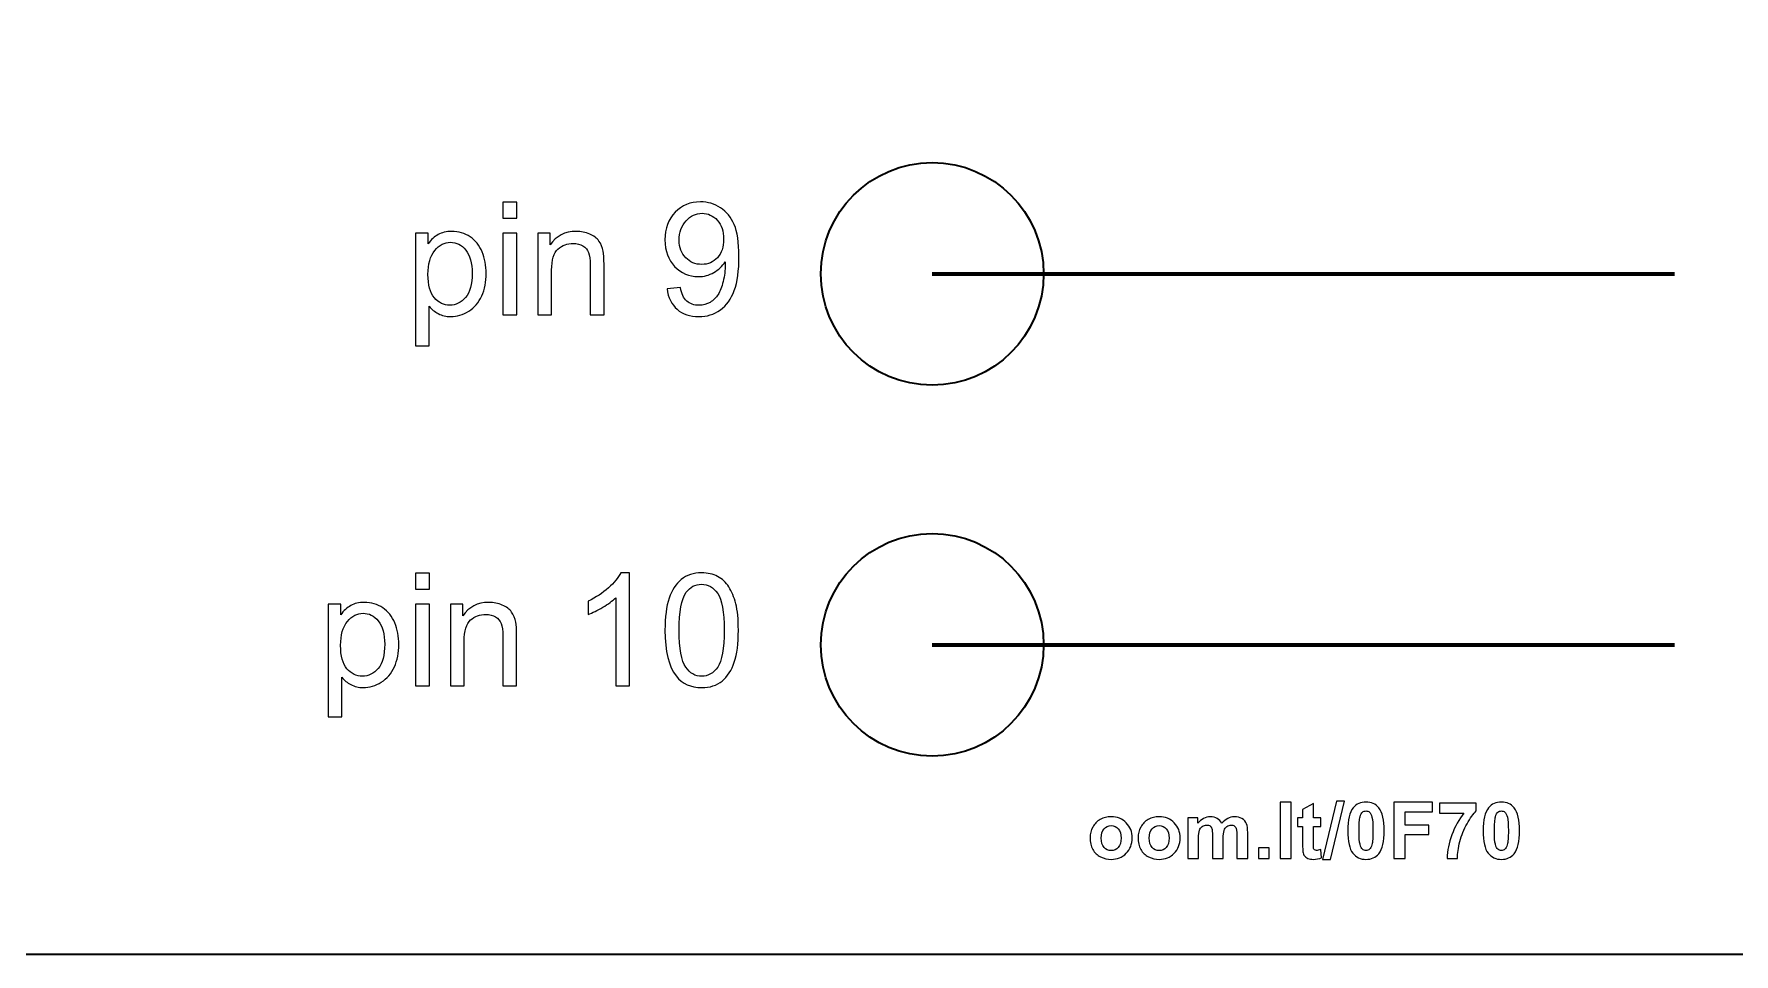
# Model space of a CAD drawing. Header units: centimetres. Extents: x -14.5 to -6.5, y -17.52 to -12.18.
# Drawn here: x -12.21 to -9.92, y -17.517 to -16.277 of the extents above; entities that cross this region are included whole.
import ezdxf

# ---------------------------------------------------------------- set-up
doc = ezdxf.new("R2010")
doc.units = ezdxf.units.CM
doc.header["$MEASUREMENT"] = 0
doc.layers.add('Layer 1', color=7, linetype='Continuous')

msp = doc.modelspace()

# ---------------------------------------------------------------- linework, layer by layer
at = {"layer": 'Layer 1', "color": 7, "lineweight": 35}
msp.add_lwpolyline([(-14.5, -17.51667), (-6.5, -17.51667), (-6.5, -12.18333), (-14.5, -12.18333), (-14.5, -17.51667)], close=True, dxfattribs=at)
at = {"layer": 'Layer 1', "color": 250, "lineweight": 35}
for centre in [(-11, -16.6), (-11, -17.1)]:
    msp.add_ellipse(centre, major_axis=(0, 0.15), ratio=1, dxfattribs=at)
at = {"layer": 'Layer 1', "color": 250}
for points, knots in [([(-11.57831, -16.52495), (-11.57831, -16.52495), (-11.57831, -16.50354), (-11.57831, -16.50354), (-11.57831, -16.50354), (-11.57831, -16.50354), (-11.55968, -16.50354), (-11.55968, -16.50354), (-11.55968, -16.50354), (-11.55968, -16.50354), (-11.55968, -16.52495), (-11.55968, -16.52495), (-11.55968, -16.52495), (-11.55968, -16.52495), (-11.57831, -16.52495), (-11.57831, -16.52495)], [0, 0, 0, 0, 0.25, 0.25, 0.25, 0.25, 0.5, 0.5, 0.5, 0.5, 0.75, 0.75, 0.75, 0.75, 1, 1, 1, 1]), ([(-11.35722, -16.62003), (-11.35722, -16.62003), (-11.33933, -16.61837), (-11.33933, -16.61837), (-11.33933, -16.61837), (-11.33782, -16.62677), (-11.33492, -16.63287), (-11.33065, -16.63668), (-11.33065, -16.63668), (-11.32639, -16.64045), (-11.32092, -16.64236), (-11.31421, -16.64236), (-11.31421, -16.64236), (-11.3085, -16.64236), (-11.30349, -16.64105), (-11.29919, -16.63841), (-11.29919, -16.63841), (-11.29488, -16.6358), (-11.29135, -16.63231), (-11.2886, -16.62793), (-11.2886, -16.62793), (-11.28582, -16.62356), (-11.28352, -16.61763), (-11.28165, -16.61022), (-11.28165, -16.61022), (-11.27982, -16.60278), (-11.27887, -16.59519), (-11.27887, -16.58747), (-11.27887, -16.58747), (-11.27887, -16.58666), (-11.2789, -16.58539), (-11.27897, -16.58376), (-11.27897, -16.58376), (-11.28271, -16.58965), (-11.28779, -16.59449), (-11.29421, -16.59816), (-11.29421, -16.59816), (-11.30067, -16.60186), (-11.30765, -16.60369), (-11.31513, -16.60369), (-11.31513, -16.60369), (-11.32769, -16.60369), (-11.33831, -16.59914), (-11.34699, -16.59004), (-11.34699, -16.59004), (-11.35567, -16.58094), (-11.36001, -16.56898), (-11.36001, -16.55409), (-11.36001, -16.55409), (-11.36001, -16.53871), (-11.35549, -16.52636), (-11.34642, -16.51698), (-11.34642, -16.51698), (-11.33736, -16.5076), (-11.326, -16.5029), (-11.31234, -16.5029), (-11.31234, -16.5029), (-11.3025, -16.5029), (-11.29351, -16.50559), (-11.28532, -16.51088), (-11.28532, -16.51088), (-11.27717, -16.51617), (-11.27096, -16.52375), (-11.26673, -16.53356), (-11.26673, -16.53356), (-11.2625, -16.54337), (-11.26038, -16.55759), (-11.26038, -16.57621), (-11.26038, -16.57621), (-11.26038, -16.59555), (-11.26246, -16.61096), (-11.26666, -16.62246), (-11.26666, -16.62246), (-11.27089, -16.63393), (-11.27714, -16.64264), (-11.28543, -16.64864), (-11.28543, -16.64864), (-11.29375, -16.65464), (-11.30345, -16.65764), (-11.31464, -16.65764), (-11.31464, -16.65764), (-11.32649, -16.65764), (-11.33616, -16.65435), (-11.34367, -16.64776), (-11.34367, -16.64776), (-11.35119, -16.6412), (-11.3557, -16.63195), (-11.35722, -16.62003)], [0, 0, 0, 0, 0.0454545, 0.0454545, 0.0454545, 0.0454545, 0.0909091, 0.0909091, 0.0909091, 0.0909091, 0.1363636, 0.1363636, 0.1363636, 0.1363636, 0.1818182, 0.1818182, 0.1818182, 0.1818182, 0.2272727, 0.2272727, 0.2272727, 0.2272727, 0.2727273, 0.2727273, 0.2727273, 0.2727273, 0.3181818, 0.3181818, 0.3181818, 0.3181818, 0.3636364, 0.3636364, 0.3636364, 0.3636364, 0.4090909, 0.4090909, 0.4090909, 0.4090909, 0.4545455, 0.4545455, 0.4545455, 0.4545455, 0.5, 0.5, 0.5, 0.5, 0.5454545, 0.5454545, 0.5454545, 0.5454545, 0.5909091, 0.5909091, 0.5909091, 0.5909091, 0.6363636, 0.6363636, 0.6363636, 0.6363636, 0.6818182, 0.6818182, 0.6818182, 0.6818182, 0.7272727, 0.7272727, 0.7272727, 0.7272727, 0.7727273, 0.7727273, 0.7727273, 0.7727273, 0.8181818, 0.8181818, 0.8181818, 0.8181818, 0.8636364, 0.8636364, 0.8636364, 0.8636364, 0.9090909, 0.9090909, 0.9090909, 0.9090909, 0.9545455, 0.9545455, 0.9545455, 0.9545455, 1, 1, 1, 1]), ([(-11.28105, -16.55314), (-11.28105, -16.54249), (-11.28388, -16.53398), (-11.28955, -16.52774), (-11.28955, -16.52774), (-11.29527, -16.52146), (-11.30208, -16.51832), (-11.31009, -16.51832), (-11.31009, -16.51832), (-11.31834, -16.51832), (-11.32554, -16.52171), (-11.33168, -16.52845), (-11.33168, -16.52845), (-11.33782, -16.53522), (-11.34088, -16.54397), (-11.34088, -16.55469), (-11.34088, -16.55469), (-11.34088, -16.56436), (-11.33796, -16.57219), (-11.33214, -16.57822), (-11.33214, -16.57822), (-11.32631, -16.58426), (-11.31915, -16.58726), (-11.31062, -16.58726), (-11.31062, -16.58726), (-11.30197, -16.58726), (-11.29492, -16.58426), (-11.28938, -16.57822), (-11.28938, -16.57822), (-11.2838, -16.57219), (-11.28105, -16.56383), (-11.28105, -16.55314)], [0, 0, 0, 0, 0.125, 0.125, 0.125, 0.125, 0.25, 0.25, 0.25, 0.25, 0.375, 0.375, 0.375, 0.375, 0.5, 0.5, 0.5, 0.5, 0.625, 0.625, 0.625, 0.625, 0.75, 0.75, 0.75, 0.75, 0.875, 0.875, 0.875, 0.875, 1, 1, 1, 1]), ([(-11.6961, -16.69711), (-11.6961, -16.69711), (-11.6961, -16.54531), (-11.6961, -16.54531), (-11.6961, -16.54531), (-11.6961, -16.54531), (-11.67917, -16.54531), (-11.67917, -16.54531), (-11.67917, -16.54531), (-11.67917, -16.54531), (-11.67917, -16.55956), (-11.67917, -16.55956), (-11.67917, -16.55956), (-11.67518, -16.55399), (-11.67066, -16.54979), (-11.66562, -16.547), (-11.66562, -16.547), (-11.66061, -16.54422), (-11.65451, -16.5428), (-11.64735, -16.5428), (-11.64735, -16.5428), (-11.63796, -16.5428), (-11.62971, -16.54524), (-11.62254, -16.55004), (-11.62254, -16.55004), (-11.61535, -16.55487), (-11.60995, -16.56168), (-11.60632, -16.57046), (-11.60632, -16.57046), (-11.60265, -16.57925), (-11.60081, -16.58888), (-11.60081, -16.59936), (-11.60081, -16.59936), (-11.60081, -16.61057), (-11.60282, -16.6207), (-11.60688, -16.62969), (-11.60688, -16.62969), (-11.6109, -16.63869), (-11.61676, -16.64557), (-11.62445, -16.65037), (-11.62445, -16.65037), (-11.63214, -16.65513), (-11.64022, -16.65753), (-11.64869, -16.65753), (-11.64869, -16.65753), (-11.65489, -16.65753), (-11.66043, -16.65622), (-11.66537, -16.65361), (-11.66537, -16.65361), (-11.67031, -16.651), (-11.67433, -16.64769), (-11.67751, -16.6437), (-11.67751, -16.6437), (-11.67751, -16.6437), (-11.67751, -16.69711), (-11.67751, -16.69711), (-11.67751, -16.69711), (-11.67751, -16.69711), (-11.6961, -16.69711), (-11.6961, -16.69711)], [0, 0, 0, 0, 0.0666667, 0.0666667, 0.0666667, 0.0666667, 0.1333333, 0.1333333, 0.1333333, 0.1333333, 0.2, 0.2, 0.2, 0.2, 0.2666667, 0.2666667, 0.2666667, 0.2666667, 0.3333333, 0.3333333, 0.3333333, 0.3333333, 0.4, 0.4, 0.4, 0.4, 0.4666667, 0.4666667, 0.4666667, 0.4666667, 0.5333333, 0.5333333, 0.5333333, 0.5333333, 0.6, 0.6, 0.6, 0.6, 0.6666667, 0.6666667, 0.6666667, 0.6666667, 0.7333333, 0.7333333, 0.7333333, 0.7333333, 0.8, 0.8, 0.8, 0.8, 0.8666667, 0.8666667, 0.8666667, 0.8666667, 0.9333333, 0.9333333, 0.9333333, 0.9333333, 1, 1, 1, 1]), ([(-11.57831, -16.65506), (-11.57831, -16.65506), (-11.57831, -16.54531), (-11.57831, -16.54531), (-11.57831, -16.54531), (-11.57831, -16.54531), (-11.55968, -16.54531), (-11.55968, -16.54531), (-11.55968, -16.54531), (-11.55968, -16.54531), (-11.55968, -16.65506), (-11.55968, -16.65506), (-11.55968, -16.65506), (-11.55968, -16.65506), (-11.57831, -16.65506), (-11.57831, -16.65506)], [0, 0, 0, 0, 0.25, 0.25, 0.25, 0.25, 0.5, 0.5, 0.5, 0.5, 0.75, 0.75, 0.75, 0.75, 1, 1, 1, 1]), ([(-11.53135, -16.65506), (-11.53135, -16.65506), (-11.53135, -16.54531), (-11.53135, -16.54531), (-11.53135, -16.54531), (-11.53135, -16.54531), (-11.51463, -16.54531), (-11.51463, -16.54531), (-11.51463, -16.54531), (-11.51463, -16.54531), (-11.51463, -16.5609), (-11.51463, -16.5609), (-11.51463, -16.5609), (-11.50655, -16.54884), (-11.49491, -16.5428), (-11.4797, -16.5428), (-11.4797, -16.5428), (-11.47307, -16.5428), (-11.467, -16.544), (-11.46146, -16.54637), (-11.46146, -16.54637), (-11.45589, -16.54877), (-11.45176, -16.55187), (-11.44901, -16.55575), (-11.44901, -16.55575), (-11.44622, -16.5596), (-11.44432, -16.56418), (-11.44319, -16.56947), (-11.44319, -16.56947), (-11.44252, -16.57293), (-11.44217, -16.57896), (-11.44217, -16.58757), (-11.44217, -16.58757), (-11.44217, -16.58757), (-11.44217, -16.65506), (-11.44217, -16.65506), (-11.44217, -16.65506), (-11.44217, -16.65506), (-11.46079, -16.65506), (-11.46079, -16.65506), (-11.46079, -16.65506), (-11.46079, -16.65506), (-11.46079, -16.58828), (-11.46079, -16.58828), (-11.46079, -16.58828), (-11.46079, -16.58073), (-11.4615, -16.57505), (-11.46295, -16.57127), (-11.46295, -16.57127), (-11.46439, -16.56753), (-11.46697, -16.56454), (-11.47064, -16.56231), (-11.47064, -16.56231), (-11.47434, -16.56006), (-11.47864, -16.55893), (-11.48362, -16.55893), (-11.48362, -16.55893), (-11.49156, -16.55893), (-11.49836, -16.56147), (-11.50415, -16.56648), (-11.50415, -16.56648), (-11.5099, -16.57152), (-11.51276, -16.58105), (-11.51276, -16.59512), (-11.51276, -16.59512), (-11.51276, -16.59512), (-11.51276, -16.65506), (-11.51276, -16.65506), (-11.51276, -16.65506), (-11.51276, -16.65506), (-11.53135, -16.65506), (-11.53135, -16.65506)], [0, 0, 0, 0, 0.0555556, 0.0555556, 0.0555556, 0.0555556, 0.1111111, 0.1111111, 0.1111111, 0.1111111, 0.1666667, 0.1666667, 0.1666667, 0.1666667, 0.2222222, 0.2222222, 0.2222222, 0.2222222, 0.2777778, 0.2777778, 0.2777778, 0.2777778, 0.3333333, 0.3333333, 0.3333333, 0.3333333, 0.3888889, 0.3888889, 0.3888889, 0.3888889, 0.4444444, 0.4444444, 0.4444444, 0.4444444, 0.5, 0.5, 0.5, 0.5, 0.5555556, 0.5555556, 0.5555556, 0.5555556, 0.6111111, 0.6111111, 0.6111111, 0.6111111, 0.6666667, 0.6666667, 0.6666667, 0.6666667, 0.7222222, 0.7222222, 0.7222222, 0.7222222, 0.7777778, 0.7777778, 0.7777778, 0.7777778, 0.8333333, 0.8333333, 0.8333333, 0.8333333, 0.8888889, 0.8888889, 0.8888889, 0.8888889, 0.9444444, 0.9444444, 0.9444444, 0.9444444, 1, 1, 1, 1]), ([(-11.67927, -16.6008), (-11.67927, -16.61491), (-11.67641, -16.62536), (-11.6707, -16.63213), (-11.6707, -16.63213), (-11.66498, -16.63887), (-11.65803, -16.64225), (-11.64992, -16.64225), (-11.64992, -16.64225), (-11.64167, -16.64225), (-11.63457, -16.63876), (-11.62868, -16.63174), (-11.62868, -16.63174), (-11.62279, -16.62476), (-11.61983, -16.61393), (-11.61983, -16.59925), (-11.61983, -16.59925), (-11.61983, -16.58524), (-11.62272, -16.5748), (-11.62847, -16.56782), (-11.62847, -16.56782), (-11.63422, -16.56087), (-11.6411, -16.55737), (-11.64907, -16.55737), (-11.64907, -16.55737), (-11.65701, -16.55737), (-11.66403, -16.56108), (-11.67013, -16.56849), (-11.67013, -16.56849), (-11.67624, -16.5759), (-11.67927, -16.58669), (-11.67927, -16.6008)], [0, 0, 0, 0, 0.125, 0.125, 0.125, 0.125, 0.25, 0.25, 0.25, 0.25, 0.375, 0.375, 0.375, 0.375, 0.5, 0.5, 0.5, 0.5, 0.625, 0.625, 0.625, 0.625, 0.75, 0.75, 0.75, 0.75, 0.875, 0.875, 0.875, 0.875, 1, 1, 1, 1]), ([(-11.69603, -17.02495), (-11.69603, -17.02495), (-11.69603, -17.00354), (-11.69603, -17.00354), (-11.69603, -17.00354), (-11.69603, -17.00354), (-11.6774, -17.00354), (-11.6774, -17.00354), (-11.6774, -17.00354), (-11.6774, -17.00354), (-11.6774, -17.02495), (-11.6774, -17.02495), (-11.6774, -17.02495), (-11.6774, -17.02495), (-11.69603, -17.02495), (-11.69603, -17.02495)], [0, 0, 0, 0, 0.25, 0.25, 0.25, 0.25, 0.5, 0.5, 0.5, 0.5, 0.75, 0.75, 0.75, 0.75, 1, 1, 1, 1]), ([(-11.40766, -17.15506), (-11.40766, -17.15506), (-11.42625, -17.15506), (-11.42625, -17.15506), (-11.42625, -17.15506), (-11.42625, -17.15506), (-11.42625, -17.03652), (-11.42625, -17.03652), (-11.42625, -17.03652), (-11.43073, -17.04079), (-11.43659, -17.04506), (-11.44386, -17.04933), (-11.44386, -17.04933), (-11.45116, -17.0536), (-11.45769, -17.05681), (-11.46347, -17.05893), (-11.46347, -17.05893), (-11.46347, -17.05893), (-11.46347, -17.04097), (-11.46347, -17.04097), (-11.46347, -17.04097), (-11.45307, -17.03607), (-11.44396, -17.03014), (-11.43617, -17.02319), (-11.43617, -17.02319), (-11.42841, -17.0162), (-11.42287, -17.00947), (-11.41962, -17.0029), (-11.41962, -17.0029), (-11.41962, -17.0029), (-11.40766, -17.0029), (-11.40766, -17.0029), (-11.40766, -17.0029), (-11.40766, -17.0029), (-11.40766, -17.15506), (-11.40766, -17.15506)], [0, 0, 0, 0, 0.1111111, 0.1111111, 0.1111111, 0.1111111, 0.2222222, 0.2222222, 0.2222222, 0.2222222, 0.3333333, 0.3333333, 0.3333333, 0.3333333, 0.4444444, 0.4444444, 0.4444444, 0.4444444, 0.5555556, 0.5555556, 0.5555556, 0.5555556, 0.6666667, 0.6666667, 0.6666667, 0.6666667, 0.7777778, 0.7777778, 0.7777778, 0.7777778, 0.8888889, 0.8888889, 0.8888889, 0.8888889, 1, 1, 1, 1]), ([(-11.36001, -17.08034), (-11.36001, -17.06242), (-11.35817, -17.04799), (-11.35447, -17.03709), (-11.35447, -17.03709), (-11.3508, -17.02615), (-11.34529, -17.01772), (-11.33803, -17.01179), (-11.33803, -17.01179), (-11.33076, -17.00587), (-11.32162, -17.0029), (-11.31062, -17.0029), (-11.31062, -17.0029), (-11.30247, -17.0029), (-11.29534, -17.00456), (-11.2892, -17.00784), (-11.2892, -17.00784), (-11.28306, -17.01109), (-11.27802, -17.01582), (-11.274, -17.02199), (-11.274, -17.02199), (-11.27001, -17.02816), (-11.26687, -17.03568), (-11.26461, -17.04453), (-11.26461, -17.04453), (-11.26232, -17.05339), (-11.26119, -17.06531), (-11.26119, -17.08034), (-11.26119, -17.08034), (-11.26119, -17.09812), (-11.26303, -17.11244), (-11.26666, -17.12338), (-11.26666, -17.12338), (-11.27033, -17.13432), (-11.2758, -17.14275), (-11.28306, -17.14871), (-11.28306, -17.14871), (-11.29033, -17.15467), (-11.2995, -17.15764), (-11.31062, -17.15764), (-11.31062, -17.15764), (-11.32522, -17.15764), (-11.33669, -17.15241), (-11.34501, -17.14194), (-11.34501, -17.14194), (-11.355, -17.12934), (-11.36001, -17.10877), (-11.36001, -17.08034)], [0, 0, 0, 0, 0.0833333, 0.0833333, 0.0833333, 0.0833333, 0.1666667, 0.1666667, 0.1666667, 0.1666667, 0.25, 0.25, 0.25, 0.25, 0.3333333, 0.3333333, 0.3333333, 0.3333333, 0.4166667, 0.4166667, 0.4166667, 0.4166667, 0.5, 0.5, 0.5, 0.5, 0.5833333, 0.5833333, 0.5833333, 0.5833333, 0.6666667, 0.6666667, 0.6666667, 0.6666667, 0.75, 0.75, 0.75, 0.75, 0.8333333, 0.8333333, 0.8333333, 0.8333333, 0.9166667, 0.9166667, 0.9166667, 0.9166667, 1, 1, 1, 1]), ([(-11.34088, -17.08034), (-11.34088, -17.10521), (-11.33796, -17.12176), (-11.33214, -17.13001), (-11.33214, -17.13001), (-11.32631, -17.13823), (-11.31915, -17.14236), (-11.31062, -17.14236), (-11.31062, -17.14236), (-11.30204, -17.14236), (-11.29488, -17.1382), (-11.28906, -17.12994), (-11.28906, -17.12994), (-11.28324, -17.12169), (-11.28031, -17.10514), (-11.28031, -17.08034), (-11.28031, -17.08034), (-11.28031, -17.0554), (-11.28324, -17.03882), (-11.28906, -17.03063), (-11.28906, -17.03063), (-11.29488, -17.02241), (-11.30211, -17.01832), (-11.31079, -17.01832), (-11.31079, -17.01832), (-11.31937, -17.01832), (-11.32617, -17.02195), (-11.33129, -17.02919), (-11.33129, -17.02919), (-11.33767, -17.03839), (-11.34088, -17.05547), (-11.34088, -17.08034)], [0, 0, 0, 0, 0.125, 0.125, 0.125, 0.125, 0.25, 0.25, 0.25, 0.25, 0.375, 0.375, 0.375, 0.375, 0.5, 0.5, 0.5, 0.5, 0.625, 0.625, 0.625, 0.625, 0.75, 0.75, 0.75, 0.75, 0.875, 0.875, 0.875, 0.875, 1, 1, 1, 1]), ([(-11.81382, -17.19711), (-11.81382, -17.19711), (-11.81382, -17.04531), (-11.81382, -17.04531), (-11.81382, -17.04531), (-11.81382, -17.04531), (-11.79689, -17.04531), (-11.79689, -17.04531), (-11.79689, -17.04531), (-11.79689, -17.04531), (-11.79689, -17.05956), (-11.79689, -17.05956), (-11.79689, -17.05956), (-11.7929, -17.05399), (-11.78838, -17.04979), (-11.78334, -17.047), (-11.78334, -17.047), (-11.77833, -17.04422), (-11.77223, -17.0428), (-11.76507, -17.0428), (-11.76507, -17.0428), (-11.75568, -17.0428), (-11.74743, -17.04524), (-11.74026, -17.05004), (-11.74026, -17.05004), (-11.73307, -17.05487), (-11.72767, -17.06168), (-11.72404, -17.07046), (-11.72404, -17.07046), (-11.72037, -17.07925), (-11.71853, -17.08888), (-11.71853, -17.09936), (-11.71853, -17.09936), (-11.71853, -17.11057), (-11.72054, -17.1207), (-11.7246, -17.12969), (-11.7246, -17.12969), (-11.72862, -17.13869), (-11.73448, -17.14557), (-11.74217, -17.15037), (-11.74217, -17.15037), (-11.74986, -17.15513), (-11.75794, -17.15753), (-11.76641, -17.15753), (-11.76641, -17.15753), (-11.77261, -17.15753), (-11.77815, -17.15622), (-11.78309, -17.15361), (-11.78309, -17.15361), (-11.78803, -17.151), (-11.79205, -17.14769), (-11.79523, -17.1437), (-11.79523, -17.1437), (-11.79523, -17.1437), (-11.79523, -17.19711), (-11.79523, -17.19711), (-11.79523, -17.19711), (-11.79523, -17.19711), (-11.81382, -17.19711), (-11.81382, -17.19711)], [0, 0, 0, 0, 0.0666667, 0.0666667, 0.0666667, 0.0666667, 0.1333333, 0.1333333, 0.1333333, 0.1333333, 0.2, 0.2, 0.2, 0.2, 0.2666667, 0.2666667, 0.2666667, 0.2666667, 0.3333333, 0.3333333, 0.3333333, 0.3333333, 0.4, 0.4, 0.4, 0.4, 0.4666667, 0.4666667, 0.4666667, 0.4666667, 0.5333333, 0.5333333, 0.5333333, 0.5333333, 0.6, 0.6, 0.6, 0.6, 0.6666667, 0.6666667, 0.6666667, 0.6666667, 0.7333333, 0.7333333, 0.7333333, 0.7333333, 0.8, 0.8, 0.8, 0.8, 0.8666667, 0.8666667, 0.8666667, 0.8666667, 0.9333333, 0.9333333, 0.9333333, 0.9333333, 1, 1, 1, 1]), ([(-11.79699, -17.1008), (-11.79699, -17.11491), (-11.79413, -17.12536), (-11.78842, -17.13213), (-11.78842, -17.13213), (-11.7827, -17.13887), (-11.77575, -17.14225), (-11.76764, -17.14225), (-11.76764, -17.14225), (-11.75939, -17.14225), (-11.75229, -17.13876), (-11.7464, -17.13174), (-11.7464, -17.13174), (-11.74051, -17.12476), (-11.73755, -17.11393), (-11.73755, -17.09925), (-11.73755, -17.09925), (-11.73755, -17.08524), (-11.74044, -17.0748), (-11.74619, -17.06782), (-11.74619, -17.06782), (-11.75194, -17.06087), (-11.75882, -17.05737), (-11.76679, -17.05737), (-11.76679, -17.05737), (-11.77473, -17.05737), (-11.78175, -17.06108), (-11.78785, -17.06849), (-11.78785, -17.06849), (-11.79396, -17.0759), (-11.79699, -17.08669), (-11.79699, -17.1008)], [0, 0, 0, 0, 0.125, 0.125, 0.125, 0.125, 0.25, 0.25, 0.25, 0.25, 0.375, 0.375, 0.375, 0.375, 0.5, 0.5, 0.5, 0.5, 0.625, 0.625, 0.625, 0.625, 0.75, 0.75, 0.75, 0.75, 0.875, 0.875, 0.875, 0.875, 1, 1, 1, 1]), ([(-11.69603, -17.15506), (-11.69603, -17.15506), (-11.69603, -17.04531), (-11.69603, -17.04531), (-11.69603, -17.04531), (-11.69603, -17.04531), (-11.6774, -17.04531), (-11.6774, -17.04531), (-11.6774, -17.04531), (-11.6774, -17.04531), (-11.6774, -17.15506), (-11.6774, -17.15506), (-11.6774, -17.15506), (-11.6774, -17.15506), (-11.69603, -17.15506), (-11.69603, -17.15506)], [0, 0, 0, 0, 0.25, 0.25, 0.25, 0.25, 0.5, 0.5, 0.5, 0.5, 0.75, 0.75, 0.75, 0.75, 1, 1, 1, 1]), ([(-11.64907, -17.15506), (-11.64907, -17.15506), (-11.64907, -17.04531), (-11.64907, -17.04531), (-11.64907, -17.04531), (-11.64907, -17.04531), (-11.63235, -17.04531), (-11.63235, -17.04531), (-11.63235, -17.04531), (-11.63235, -17.04531), (-11.63235, -17.0609), (-11.63235, -17.0609), (-11.63235, -17.0609), (-11.62427, -17.04884), (-11.61263, -17.0428), (-11.59742, -17.0428), (-11.59742, -17.0428), (-11.59079, -17.0428), (-11.58472, -17.044), (-11.57918, -17.04637), (-11.57918, -17.04637), (-11.57361, -17.04877), (-11.56948, -17.05187), (-11.56673, -17.05575), (-11.56673, -17.05575), (-11.56394, -17.0596), (-11.56204, -17.06418), (-11.56091, -17.06947), (-11.56091, -17.06947), (-11.56024, -17.07293), (-11.55989, -17.07896), (-11.55989, -17.08757), (-11.55989, -17.08757), (-11.55989, -17.08757), (-11.55989, -17.15506), (-11.55989, -17.15506), (-11.55989, -17.15506), (-11.55989, -17.15506), (-11.57851, -17.15506), (-11.57851, -17.15506), (-11.57851, -17.15506), (-11.57851, -17.15506), (-11.57851, -17.08828), (-11.57851, -17.08828), (-11.57851, -17.08828), (-11.57851, -17.08073), (-11.57922, -17.07505), (-11.58067, -17.07127), (-11.58067, -17.07127), (-11.58211, -17.06753), (-11.58469, -17.06454), (-11.58836, -17.06231), (-11.58836, -17.06231), (-11.59206, -17.06006), (-11.59636, -17.05893), (-11.60134, -17.05893), (-11.60134, -17.05893), (-11.60928, -17.05893), (-11.61608, -17.06147), (-11.62187, -17.06648), (-11.62187, -17.06648), (-11.62762, -17.07152), (-11.63048, -17.08105), (-11.63048, -17.09512), (-11.63048, -17.09512), (-11.63048, -17.09512), (-11.63048, -17.15506), (-11.63048, -17.15506), (-11.63048, -17.15506), (-11.63048, -17.15506), (-11.64907, -17.15506), (-11.64907, -17.15506)], [0, 0, 0, 0, 0.0555556, 0.0555556, 0.0555556, 0.0555556, 0.1111111, 0.1111111, 0.1111111, 0.1111111, 0.1666667, 0.1666667, 0.1666667, 0.1666667, 0.2222222, 0.2222222, 0.2222222, 0.2222222, 0.2777778, 0.2777778, 0.2777778, 0.2777778, 0.3333333, 0.3333333, 0.3333333, 0.3333333, 0.3888889, 0.3888889, 0.3888889, 0.3888889, 0.4444444, 0.4444444, 0.4444444, 0.4444444, 0.5, 0.5, 0.5, 0.5, 0.5555556, 0.5555556, 0.5555556, 0.5555556, 0.6111111, 0.6111111, 0.6111111, 0.6111111, 0.6666667, 0.6666667, 0.6666667, 0.6666667, 0.7222222, 0.7222222, 0.7222222, 0.7222222, 0.7777778, 0.7777778, 0.7777778, 0.7777778, 0.8333333, 0.8333333, 0.8333333, 0.8333333, 0.8888889, 0.8888889, 0.8888889, 0.8888889, 0.9444444, 0.9444444, 0.9444444, 0.9444444, 1, 1, 1, 1]), ([(-10.53119, -17.38788), (-10.53119, -17.38788), (-10.53119, -17.31212), (-10.53119, -17.31212), (-10.53119, -17.31212), (-10.53119, -17.31212), (-10.51667, -17.31212), (-10.51667, -17.31212), (-10.51667, -17.31212), (-10.51667, -17.31212), (-10.51667, -17.38788), (-10.51667, -17.38788), (-10.51667, -17.38788), (-10.51667, -17.38788), (-10.53119, -17.38788), (-10.53119, -17.38788)], [0, 0, 0, 0, 0.25, 0.25, 0.25, 0.25, 0.5, 0.5, 0.5, 0.5, 0.75, 0.75, 0.75, 0.75, 1, 1, 1, 1]), ([(-10.47431, -17.38917), (-10.47431, -17.38917), (-10.45554, -17.31084), (-10.45554, -17.31084), (-10.45554, -17.31084), (-10.45554, -17.31084), (-10.44464, -17.31084), (-10.44464, -17.31084), (-10.44464, -17.31084), (-10.44464, -17.31084), (-10.4636, -17.38917), (-10.4636, -17.38917), (-10.4636, -17.38917), (-10.4636, -17.38917), (-10.47431, -17.38917), (-10.47431, -17.38917)], [0, 0, 0, 0, 0.25, 0.25, 0.25, 0.25, 0.5, 0.5, 0.5, 0.5, 0.75, 0.75, 0.75, 0.75, 1, 1, 1, 1]), ([(-10.41572, -17.31181), (-10.40836, -17.31181), (-10.40263, -17.31443), (-10.3985, -17.31967), (-10.3985, -17.31967), (-10.39358, -17.32586), (-10.39111, -17.33615), (-10.39111, -17.35052), (-10.39111, -17.35052), (-10.39111, -17.36484), (-10.3936, -17.37515), (-10.39856, -17.38142), (-10.39856, -17.38142), (-10.40265, -17.38659), (-10.40836, -17.38917), (-10.41572, -17.38917), (-10.41572, -17.38917), (-10.42307, -17.38917), (-10.42902, -17.38635), (-10.43353, -17.38067), (-10.43353, -17.38067), (-10.43805, -17.375), (-10.44031, -17.3649), (-10.44031, -17.35036), (-10.44031, -17.35036), (-10.44031, -17.33609), (-10.43782, -17.32583), (-10.43286, -17.31957), (-10.43286, -17.31957), (-10.42877, -17.3144), (-10.42305, -17.31181), (-10.41572, -17.31181)], [0, 0, 0, 0, 0.125, 0.125, 0.125, 0.125, 0.25, 0.25, 0.25, 0.25, 0.375, 0.375, 0.375, 0.375, 0.5, 0.5, 0.5, 0.5, 0.625, 0.625, 0.625, 0.625, 0.75, 0.75, 0.75, 0.75, 0.875, 0.875, 0.875, 0.875, 1, 1, 1, 1]), ([(-10.37809, -17.38788), (-10.37809, -17.38788), (-10.37809, -17.31212), (-10.37809, -17.31212), (-10.37809, -17.31212), (-10.37809, -17.31212), (-10.32615, -17.31212), (-10.32615, -17.31212), (-10.32615, -17.31212), (-10.32615, -17.31212), (-10.32615, -17.32495), (-10.32615, -17.32495), (-10.32615, -17.32495), (-10.32615, -17.32495), (-10.36278, -17.32495), (-10.36278, -17.32495), (-10.36278, -17.32495), (-10.36278, -17.32495), (-10.36278, -17.34287), (-10.36278, -17.34287), (-10.36278, -17.34287), (-10.36278, -17.34287), (-10.33116, -17.34287), (-10.33116, -17.34287), (-10.33116, -17.34287), (-10.33116, -17.34287), (-10.33116, -17.35569), (-10.33116, -17.35569), (-10.33116, -17.35569), (-10.33116, -17.35569), (-10.36278, -17.35569), (-10.36278, -17.35569), (-10.36278, -17.35569), (-10.36278, -17.35569), (-10.36278, -17.38788), (-10.36278, -17.38788), (-10.36278, -17.38788), (-10.36278, -17.38788), (-10.37809, -17.38788), (-10.37809, -17.38788)], [0, 0, 0, 0, 0.1, 0.1, 0.1, 0.1, 0.2, 0.2, 0.2, 0.2, 0.3, 0.3, 0.3, 0.3, 0.4, 0.4, 0.4, 0.4, 0.5, 0.5, 0.5, 0.5, 0.6, 0.6, 0.6, 0.6, 0.7, 0.7, 0.7, 0.7, 0.8, 0.8, 0.8, 0.8, 0.9, 0.9, 0.9, 0.9, 1, 1, 1, 1]), ([(-10.23336, -17.31181), (-10.226, -17.31181), (-10.22027, -17.31443), (-10.21614, -17.31967), (-10.21614, -17.31967), (-10.21122, -17.32586), (-10.20875, -17.33615), (-10.20875, -17.35052), (-10.20875, -17.35052), (-10.20875, -17.36484), (-10.21124, -17.37515), (-10.2162, -17.38142), (-10.2162, -17.38142), (-10.22029, -17.38659), (-10.226, -17.38917), (-10.23336, -17.38917), (-10.23336, -17.38917), (-10.24071, -17.38917), (-10.24666, -17.38635), (-10.25117, -17.38067), (-10.25117, -17.38067), (-10.25569, -17.375), (-10.25795, -17.3649), (-10.25795, -17.35036), (-10.25795, -17.35036), (-10.25795, -17.33609), (-10.25546, -17.32583), (-10.2505, -17.31957), (-10.2505, -17.31957), (-10.24641, -17.3144), (-10.24069, -17.31181), (-10.23336, -17.31181)], [0, 0, 0, 0, 0.125, 0.125, 0.125, 0.125, 0.25, 0.25, 0.25, 0.25, 0.375, 0.375, 0.375, 0.375, 0.5, 0.5, 0.5, 0.5, 0.625, 0.625, 0.625, 0.625, 0.75, 0.75, 0.75, 0.75, 0.875, 0.875, 0.875, 0.875, 1, 1, 1, 1]), ([(-10.78734, -17.35966), (-10.78734, -17.35484), (-10.78614, -17.35017), (-10.78377, -17.34565), (-10.78377, -17.34565), (-10.78139, -17.34116), (-10.77802, -17.3377), (-10.77367, -17.33534), (-10.77367, -17.33534), (-10.76931, -17.33295), (-10.76444, -17.33175), (-10.75906, -17.33175), (-10.75906, -17.33175), (-10.75077, -17.33175), (-10.74396, -17.33445), (-10.73865, -17.33985), (-10.73865, -17.33985), (-10.73335, -17.34525), (-10.7307, -17.35206), (-10.7307, -17.36029), (-10.7307, -17.36029), (-10.7307, -17.36858), (-10.73338, -17.37546), (-10.73873, -17.38093), (-10.73873, -17.38093), (-10.74409, -17.3864), (-10.75083, -17.38911), (-10.75896, -17.38911), (-10.75896, -17.38911), (-10.764, -17.38911), (-10.76878, -17.38799), (-10.77335, -17.38571), (-10.77335, -17.38571), (-10.77792, -17.38344), (-10.78139, -17.3801), (-10.78377, -17.37571), (-10.78377, -17.37571), (-10.78614, -17.37132), (-10.78734, -17.36597), (-10.78734, -17.35966)], [0, 0, 0, 0, 0.1, 0.1, 0.1, 0.1, 0.2, 0.2, 0.2, 0.2, 0.3, 0.3, 0.3, 0.3, 0.4, 0.4, 0.4, 0.4, 0.5, 0.5, 0.5, 0.5, 0.6, 0.6, 0.6, 0.6, 0.7, 0.7, 0.7, 0.7, 0.8, 0.8, 0.8, 0.8, 0.9, 0.9, 0.9, 0.9, 1, 1, 1, 1]), ([(-10.7227, -17.35966), (-10.7227, -17.35484), (-10.7215, -17.35017), (-10.71913, -17.34565), (-10.71913, -17.34565), (-10.71675, -17.34116), (-10.71338, -17.3377), (-10.70903, -17.33534), (-10.70903, -17.33534), (-10.70467, -17.33295), (-10.6998, -17.33175), (-10.69442, -17.33175), (-10.69442, -17.33175), (-10.68613, -17.33175), (-10.67932, -17.33445), (-10.67401, -17.33985), (-10.67401, -17.33985), (-10.66871, -17.34525), (-10.66606, -17.35206), (-10.66606, -17.36029), (-10.66606, -17.36029), (-10.66606, -17.36858), (-10.66874, -17.37546), (-10.67409, -17.38093), (-10.67409, -17.38093), (-10.67945, -17.3864), (-10.68619, -17.38911), (-10.69432, -17.38911), (-10.69432, -17.38911), (-10.69936, -17.38911), (-10.70414, -17.38799), (-10.70871, -17.38571), (-10.70871, -17.38571), (-10.71328, -17.38344), (-10.71675, -17.3801), (-10.71913, -17.37571), (-10.71913, -17.37571), (-10.7215, -17.37132), (-10.7227, -17.36597), (-10.7227, -17.35966)], [0, 0, 0, 0, 0.1, 0.1, 0.1, 0.1, 0.2, 0.2, 0.2, 0.2, 0.3, 0.3, 0.3, 0.3, 0.4, 0.4, 0.4, 0.4, 0.5, 0.5, 0.5, 0.5, 0.6, 0.6, 0.6, 0.6, 0.7, 0.7, 0.7, 0.7, 0.8, 0.8, 0.8, 0.8, 0.9, 0.9, 0.9, 0.9, 1, 1, 1, 1]), ([(-10.65578, -17.33301), (-10.65578, -17.33301), (-10.64239, -17.33301), (-10.64239, -17.33301), (-10.64239, -17.33301), (-10.64239, -17.33301), (-10.64239, -17.34049), (-10.64239, -17.34049), (-10.64239, -17.34049), (-10.63761, -17.33467), (-10.6319, -17.33175), (-10.62528, -17.33175), (-10.62528, -17.33175), (-10.62177, -17.33175), (-10.61872, -17.33248), (-10.61615, -17.33392), (-10.61615, -17.33392), (-10.61356, -17.33537), (-10.61144, -17.33756), (-10.60978, -17.34049), (-10.60978, -17.34049), (-10.60738, -17.33756), (-10.60477, -17.33537), (-10.60198, -17.33392), (-10.60198, -17.33392), (-10.5992, -17.33248), (-10.59622, -17.33175), (-10.59304, -17.33175), (-10.59304, -17.33175), (-10.58902, -17.33175), (-10.5856, -17.33258), (-10.58281, -17.33422), (-10.58281, -17.33422), (-10.58002, -17.33585), (-10.57794, -17.33826), (-10.57657, -17.34142), (-10.57657, -17.34142), (-10.57556, -17.34377), (-10.57507, -17.34756), (-10.57507, -17.3528), (-10.57507, -17.3528), (-10.57507, -17.3528), (-10.57507, -17.38788), (-10.57507, -17.38788), (-10.57507, -17.38788), (-10.57507, -17.38788), (-10.58958, -17.38788), (-10.58958, -17.38788), (-10.58958, -17.38788), (-10.58958, -17.38788), (-10.58958, -17.35652), (-10.58958, -17.35652), (-10.58958, -17.35652), (-10.58958, -17.35107), (-10.59008, -17.34756), (-10.59108, -17.34597), (-10.59108, -17.34597), (-10.59242, -17.34391), (-10.59449, -17.34287), (-10.59728, -17.34287), (-10.59728, -17.34287), (-10.59932, -17.34287), (-10.60123, -17.34348), (-10.60303, -17.34474), (-10.60303, -17.34474), (-10.60481, -17.34597), (-10.60609, -17.34779), (-10.60689, -17.35019), (-10.60689, -17.35019), (-10.60768, -17.35259), (-10.60809, -17.35636), (-10.60809, -17.36153), (-10.60809, -17.36153), (-10.60809, -17.36153), (-10.60809, -17.38788), (-10.60809, -17.38788), (-10.60809, -17.38788), (-10.60809, -17.38788), (-10.6226, -17.38788), (-10.6226, -17.38788), (-10.6226, -17.38788), (-10.6226, -17.38788), (-10.6226, -17.35781), (-10.6226, -17.35781), (-10.6226, -17.35781), (-10.6226, -17.35246), (-10.62287, -17.34902), (-10.62338, -17.34747), (-10.62338, -17.34747), (-10.62389, -17.34592), (-10.6247, -17.34477), (-10.62578, -17.34401), (-10.62578, -17.34401), (-10.62687, -17.34326), (-10.62834, -17.34287), (-10.63021, -17.34287), (-10.63021, -17.34287), (-10.63245, -17.34287), (-10.63446, -17.34347), (-10.63624, -17.34468), (-10.63624, -17.34468), (-10.63804, -17.34588), (-10.63932, -17.34763), (-10.6401, -17.3499), (-10.6401, -17.3499), (-10.64088, -17.35218), (-10.64127, -17.35594), (-10.64127, -17.36121), (-10.64127, -17.36121), (-10.64127, -17.36121), (-10.64127, -17.38788), (-10.64127, -17.38788), (-10.64127, -17.38788), (-10.64127, -17.38788), (-10.65578, -17.38788), (-10.65578, -17.38788), (-10.65578, -17.38788), (-10.65578, -17.38788), (-10.65578, -17.33301), (-10.65578, -17.33301)], [0, 0, 0, 0, 0.0333333, 0.0333333, 0.0333333, 0.0333333, 0.0666667, 0.0666667, 0.0666667, 0.0666667, 0.1, 0.1, 0.1, 0.1, 0.1333333, 0.1333333, 0.1333333, 0.1333333, 0.1666667, 0.1666667, 0.1666667, 0.1666667, 0.2, 0.2, 0.2, 0.2, 0.2333333, 0.2333333, 0.2333333, 0.2333333, 0.2666667, 0.2666667, 0.2666667, 0.2666667, 0.3, 0.3, 0.3, 0.3, 0.3333333, 0.3333333, 0.3333333, 0.3333333, 0.3666667, 0.3666667, 0.3666667, 0.3666667, 0.4, 0.4, 0.4, 0.4, 0.4333333, 0.4333333, 0.4333333, 0.4333333, 0.4666667, 0.4666667, 0.4666667, 0.4666667, 0.5, 0.5, 0.5, 0.5, 0.5333333, 0.5333333, 0.5333333, 0.5333333, 0.5666667, 0.5666667, 0.5666667, 0.5666667, 0.6, 0.6, 0.6, 0.6, 0.6333333, 0.6333333, 0.6333333, 0.6333333, 0.6666667, 0.6666667, 0.6666667, 0.6666667, 0.7, 0.7, 0.7, 0.7, 0.7333333, 0.7333333, 0.7333333, 0.7333333, 0.7666667, 0.7666667, 0.7666667, 0.7666667, 0.8, 0.8, 0.8, 0.8, 0.8333333, 0.8333333, 0.8333333, 0.8333333, 0.8666667, 0.8666667, 0.8666667, 0.8666667, 0.9, 0.9, 0.9, 0.9, 0.9333333, 0.9333333, 0.9333333, 0.9333333, 0.9666667, 0.9666667, 0.9666667, 0.9666667, 1, 1, 1, 1]), ([(-10.47664, -17.33301), (-10.47664, -17.33301), (-10.47664, -17.34458), (-10.47664, -17.34458), (-10.47664, -17.34458), (-10.47664, -17.34458), (-10.48655, -17.34458), (-10.48655, -17.34458), (-10.48655, -17.34458), (-10.48655, -17.34458), (-10.48655, -17.3667), (-10.48655, -17.3667), (-10.48655, -17.3667), (-10.48655, -17.37118), (-10.48646, -17.37379), (-10.48627, -17.37453), (-10.48627, -17.37453), (-10.48607, -17.37527), (-10.48565, -17.37587), (-10.48498, -17.37636), (-10.48498, -17.37636), (-10.48431, -17.37684), (-10.48348, -17.37709), (-10.48253, -17.37709), (-10.48253, -17.37709), (-10.48117, -17.37709), (-10.47923, -17.37661), (-10.47667, -17.37569), (-10.47667, -17.37569), (-10.47667, -17.37569), (-10.47544, -17.38695), (-10.47544, -17.38695), (-10.47544, -17.38695), (-10.47882, -17.38839), (-10.48263, -17.38911), (-10.48692, -17.38911), (-10.48692, -17.38911), (-10.48953, -17.38911), (-10.49189, -17.38867), (-10.49399, -17.38781), (-10.49399, -17.38781), (-10.49609, -17.38693), (-10.49763, -17.38578), (-10.49861, -17.38439), (-10.49861, -17.38439), (-10.4996, -17.38299), (-10.50027, -17.38111), (-10.50066, -17.37873), (-10.50066, -17.37873), (-10.50096, -17.37705), (-10.50112, -17.37363), (-10.50112, -17.3685), (-10.50112, -17.3685), (-10.50112, -17.3685), (-10.50112, -17.34458), (-10.50112, -17.34458), (-10.50112, -17.34458), (-10.50112, -17.34458), (-10.50778, -17.34458), (-10.50778, -17.34458), (-10.50778, -17.34458), (-10.50778, -17.34458), (-10.50778, -17.33301), (-10.50778, -17.33301), (-10.50778, -17.33301), (-10.50778, -17.33301), (-10.50112, -17.33301), (-10.50112, -17.33301), (-10.50112, -17.33301), (-10.50112, -17.33301), (-10.50112, -17.32209), (-10.50112, -17.32209), (-10.50112, -17.32209), (-10.50112, -17.32209), (-10.48655, -17.31362), (-10.48655, -17.31362), (-10.48655, -17.31362), (-10.48655, -17.31362), (-10.48655, -17.33301), (-10.48655, -17.33301), (-10.48655, -17.33301), (-10.48655, -17.33301), (-10.47664, -17.33301), (-10.47664, -17.33301)], [0, 0, 0, 0, 0.047619, 0.047619, 0.047619, 0.047619, 0.0952381, 0.0952381, 0.0952381, 0.0952381, 0.1428571, 0.1428571, 0.1428571, 0.1428571, 0.1904762, 0.1904762, 0.1904762, 0.1904762, 0.2380952, 0.2380952, 0.2380952, 0.2380952, 0.2857143, 0.2857143, 0.2857143, 0.2857143, 0.3333333, 0.3333333, 0.3333333, 0.3333333, 0.3809524, 0.3809524, 0.3809524, 0.3809524, 0.4285714, 0.4285714, 0.4285714, 0.4285714, 0.4761905, 0.4761905, 0.4761905, 0.4761905, 0.5238095, 0.5238095, 0.5238095, 0.5238095, 0.5714286, 0.5714286, 0.5714286, 0.5714286, 0.6190476, 0.6190476, 0.6190476, 0.6190476, 0.6666667, 0.6666667, 0.6666667, 0.6666667, 0.7142857, 0.7142857, 0.7142857, 0.7142857, 0.7619048, 0.7619048, 0.7619048, 0.7619048, 0.8095238, 0.8095238, 0.8095238, 0.8095238, 0.8571429, 0.8571429, 0.8571429, 0.8571429, 0.9047619, 0.9047619, 0.9047619, 0.9047619, 0.952381, 0.952381, 0.952381, 0.952381, 1, 1, 1, 1]), ([(-10.41572, -17.32385), (-10.41746, -17.32385), (-10.41903, -17.32442), (-10.42041, -17.32553), (-10.42041, -17.32553), (-10.42178, -17.32666), (-10.42286, -17.32867), (-10.42362, -17.33156), (-10.42362, -17.33156), (-10.42461, -17.33532), (-10.42512, -17.34163), (-10.42512, -17.35052), (-10.42512, -17.35052), (-10.42512, -17.35941), (-10.42466, -17.36551), (-10.42378, -17.36883), (-10.42378, -17.36883), (-10.42288, -17.37216), (-10.42175, -17.37437), (-10.42039, -17.37548), (-10.42039, -17.37548), (-10.41902, -17.37657), (-10.41746, -17.37714), (-10.41572, -17.37714), (-10.41572, -17.37714), (-10.41395, -17.37714), (-10.41238, -17.37657), (-10.41101, -17.37544), (-10.41101, -17.37544), (-10.40963, -17.37433), (-10.40856, -17.37232), (-10.4078, -17.36943), (-10.4078, -17.36943), (-10.40681, -17.36571), (-10.4063, -17.35941), (-10.4063, -17.35052), (-10.4063, -17.35052), (-10.4063, -17.34163), (-10.40676, -17.33553), (-10.40764, -17.3322), (-10.40764, -17.3322), (-10.40854, -17.32888), (-10.40967, -17.32666), (-10.41103, -17.32553), (-10.41103, -17.32553), (-10.4124, -17.32442), (-10.41395, -17.32385), (-10.41572, -17.32385)], [0, 0, 0, 0, 0.0833333, 0.0833333, 0.0833333, 0.0833333, 0.1666667, 0.1666667, 0.1666667, 0.1666667, 0.25, 0.25, 0.25, 0.25, 0.3333333, 0.3333333, 0.3333333, 0.3333333, 0.4166667, 0.4166667, 0.4166667, 0.4166667, 0.5, 0.5, 0.5, 0.5, 0.5833333, 0.5833333, 0.5833333, 0.5833333, 0.6666667, 0.6666667, 0.6666667, 0.6666667, 0.75, 0.75, 0.75, 0.75, 0.8333333, 0.8333333, 0.8333333, 0.8333333, 0.9166667, 0.9166667, 0.9166667, 0.9166667, 1, 1, 1, 1]), ([(-10.31675, -17.32664), (-10.31675, -17.32664), (-10.31675, -17.31316), (-10.31675, -17.31316), (-10.31675, -17.31316), (-10.31675, -17.31316), (-10.2671, -17.31316), (-10.2671, -17.31316), (-10.2671, -17.31316), (-10.2671, -17.31316), (-10.2671, -17.32369), (-10.2671, -17.32369), (-10.2671, -17.32369), (-10.27119, -17.32773), (-10.27536, -17.33352), (-10.27961, -17.34107), (-10.27961, -17.34107), (-10.28384, -17.3486), (-10.28707, -17.35662), (-10.28929, -17.36511), (-10.28929, -17.36511), (-10.29151, -17.37361), (-10.29261, -17.3812), (-10.29257, -17.38788), (-10.29257, -17.38788), (-10.29257, -17.38788), (-10.30657, -17.38788), (-10.30657, -17.38788), (-10.30657, -17.38788), (-10.30633, -17.3774), (-10.30418, -17.36673), (-10.30008, -17.35585), (-10.30008, -17.35585), (-10.29601, -17.34495), (-10.29056, -17.33523), (-10.28373, -17.32664), (-10.28373, -17.32664), (-10.28373, -17.32664), (-10.31675, -17.32664), (-10.31675, -17.32664)], [0, 0, 0, 0, 0.1, 0.1, 0.1, 0.1, 0.2, 0.2, 0.2, 0.2, 0.3, 0.3, 0.3, 0.3, 0.4, 0.4, 0.4, 0.4, 0.5, 0.5, 0.5, 0.5, 0.6, 0.6, 0.6, 0.6, 0.7, 0.7, 0.7, 0.7, 0.8, 0.8, 0.8, 0.8, 0.9, 0.9, 0.9, 0.9, 1, 1, 1, 1]), ([(-10.23336, -17.32385), (-10.2351, -17.32385), (-10.23667, -17.32442), (-10.23805, -17.32553), (-10.23805, -17.32553), (-10.23942, -17.32666), (-10.2405, -17.32867), (-10.24126, -17.33156), (-10.24126, -17.33156), (-10.24225, -17.33532), (-10.24276, -17.34163), (-10.24276, -17.35052), (-10.24276, -17.35052), (-10.24276, -17.35941), (-10.2423, -17.36551), (-10.24142, -17.36883), (-10.24142, -17.36883), (-10.24052, -17.37216), (-10.23939, -17.37437), (-10.23803, -17.37548), (-10.23803, -17.37548), (-10.23666, -17.37657), (-10.2351, -17.37714), (-10.23336, -17.37714), (-10.23336, -17.37714), (-10.23159, -17.37714), (-10.23002, -17.37657), (-10.22865, -17.37544), (-10.22865, -17.37544), (-10.22727, -17.37433), (-10.2262, -17.37232), (-10.22544, -17.36943), (-10.22544, -17.36943), (-10.22445, -17.36571), (-10.22394, -17.35941), (-10.22394, -17.35052), (-10.22394, -17.35052), (-10.22394, -17.34163), (-10.2244, -17.33553), (-10.22528, -17.3322), (-10.22528, -17.3322), (-10.22618, -17.32888), (-10.22731, -17.32666), (-10.22867, -17.32553), (-10.22867, -17.32553), (-10.23004, -17.32442), (-10.23159, -17.32385), (-10.23336, -17.32385)], [0, 0, 0, 0, 0.0833333, 0.0833333, 0.0833333, 0.0833333, 0.1666667, 0.1666667, 0.1666667, 0.1666667, 0.25, 0.25, 0.25, 0.25, 0.3333333, 0.3333333, 0.3333333, 0.3333333, 0.4166667, 0.4166667, 0.4166667, 0.4166667, 0.5, 0.5, 0.5, 0.5, 0.5833333, 0.5833333, 0.5833333, 0.5833333, 0.6666667, 0.6666667, 0.6666667, 0.6666667, 0.75, 0.75, 0.75, 0.75, 0.8333333, 0.8333333, 0.8333333, 0.8333333, 0.9166667, 0.9166667, 0.9166667, 0.9166667, 1, 1, 1, 1]), ([(-10.77245, -17.36043), (-10.77245, -17.36588), (-10.77116, -17.37005), (-10.76857, -17.37294), (-10.76857, -17.37294), (-10.76599, -17.37583), (-10.7628, -17.37728), (-10.75901, -17.37728), (-10.75901, -17.37728), (-10.75522, -17.37728), (-10.75204, -17.37583), (-10.74948, -17.37294), (-10.74948, -17.37294), (-10.74691, -17.37005), (-10.74562, -17.36585), (-10.74562, -17.36033), (-10.74562, -17.36033), (-10.74562, -17.35497), (-10.74691, -17.35082), (-10.74948, -17.34793), (-10.74948, -17.34793), (-10.75204, -17.34504), (-10.75522, -17.34359), (-10.75901, -17.34359), (-10.75901, -17.34359), (-10.7628, -17.34359), (-10.76599, -17.34504), (-10.76857, -17.34793), (-10.76857, -17.34793), (-10.77116, -17.35082), (-10.77245, -17.355), (-10.77245, -17.36043)], [0, 0, 0, 0, 0.125, 0.125, 0.125, 0.125, 0.25, 0.25, 0.25, 0.25, 0.375, 0.375, 0.375, 0.375, 0.5, 0.5, 0.5, 0.5, 0.625, 0.625, 0.625, 0.625, 0.75, 0.75, 0.75, 0.75, 0.875, 0.875, 0.875, 0.875, 1, 1, 1, 1]), ([(-10.70781, -17.36043), (-10.70781, -17.36588), (-10.70652, -17.37005), (-10.70393, -17.37294), (-10.70393, -17.37294), (-10.70135, -17.37583), (-10.69816, -17.37728), (-10.69437, -17.37728), (-10.69437, -17.37728), (-10.69058, -17.37728), (-10.6874, -17.37583), (-10.68484, -17.37294), (-10.68484, -17.37294), (-10.68227, -17.37005), (-10.68098, -17.36585), (-10.68098, -17.36033), (-10.68098, -17.36033), (-10.68098, -17.35497), (-10.68227, -17.35082), (-10.68484, -17.34793), (-10.68484, -17.34793), (-10.6874, -17.34504), (-10.69058, -17.34359), (-10.69437, -17.34359), (-10.69437, -17.34359), (-10.69816, -17.34359), (-10.70135, -17.34504), (-10.70393, -17.34793), (-10.70393, -17.34793), (-10.70652, -17.35082), (-10.70781, -17.355), (-10.70781, -17.36043)], [0, 0, 0, 0, 0.125, 0.125, 0.125, 0.125, 0.25, 0.25, 0.25, 0.25, 0.375, 0.375, 0.375, 0.375, 0.5, 0.5, 0.5, 0.5, 0.625, 0.625, 0.625, 0.625, 0.75, 0.75, 0.75, 0.75, 0.875, 0.875, 0.875, 0.875, 1, 1, 1, 1]), ([(-10.56059, -17.38788), (-10.56059, -17.38788), (-10.56059, -17.37336), (-10.56059, -17.37336), (-10.56059, -17.37336), (-10.56059, -17.37336), (-10.54607, -17.37336), (-10.54607, -17.37336), (-10.54607, -17.37336), (-10.54607, -17.37336), (-10.54607, -17.38788), (-10.54607, -17.38788), (-10.54607, -17.38788), (-10.54607, -17.38788), (-10.56059, -17.38788), (-10.56059, -17.38788)], [0, 0, 0, 0, 0.25, 0.25, 0.25, 0.25, 0.5, 0.5, 0.5, 0.5, 0.75, 0.75, 0.75, 0.75, 1, 1, 1, 1])]:
    msp.add_open_spline(points, degree=3, knots=knots, dxfattribs=at)
at = {"layer": 'Layer 1', "color": 250, "lineweight": 106}
for points in [[(-11, -16.6), (-11, -16.6), (-10, -16.6), (-10, -16.6)], [(-11, -17.1), (-11, -17.1), (-10, -17.1), (-10, -17.1)]]:
    msp.add_open_spline(points, degree=3, dxfattribs=at)

doc.saveas('drawing.dxf')
